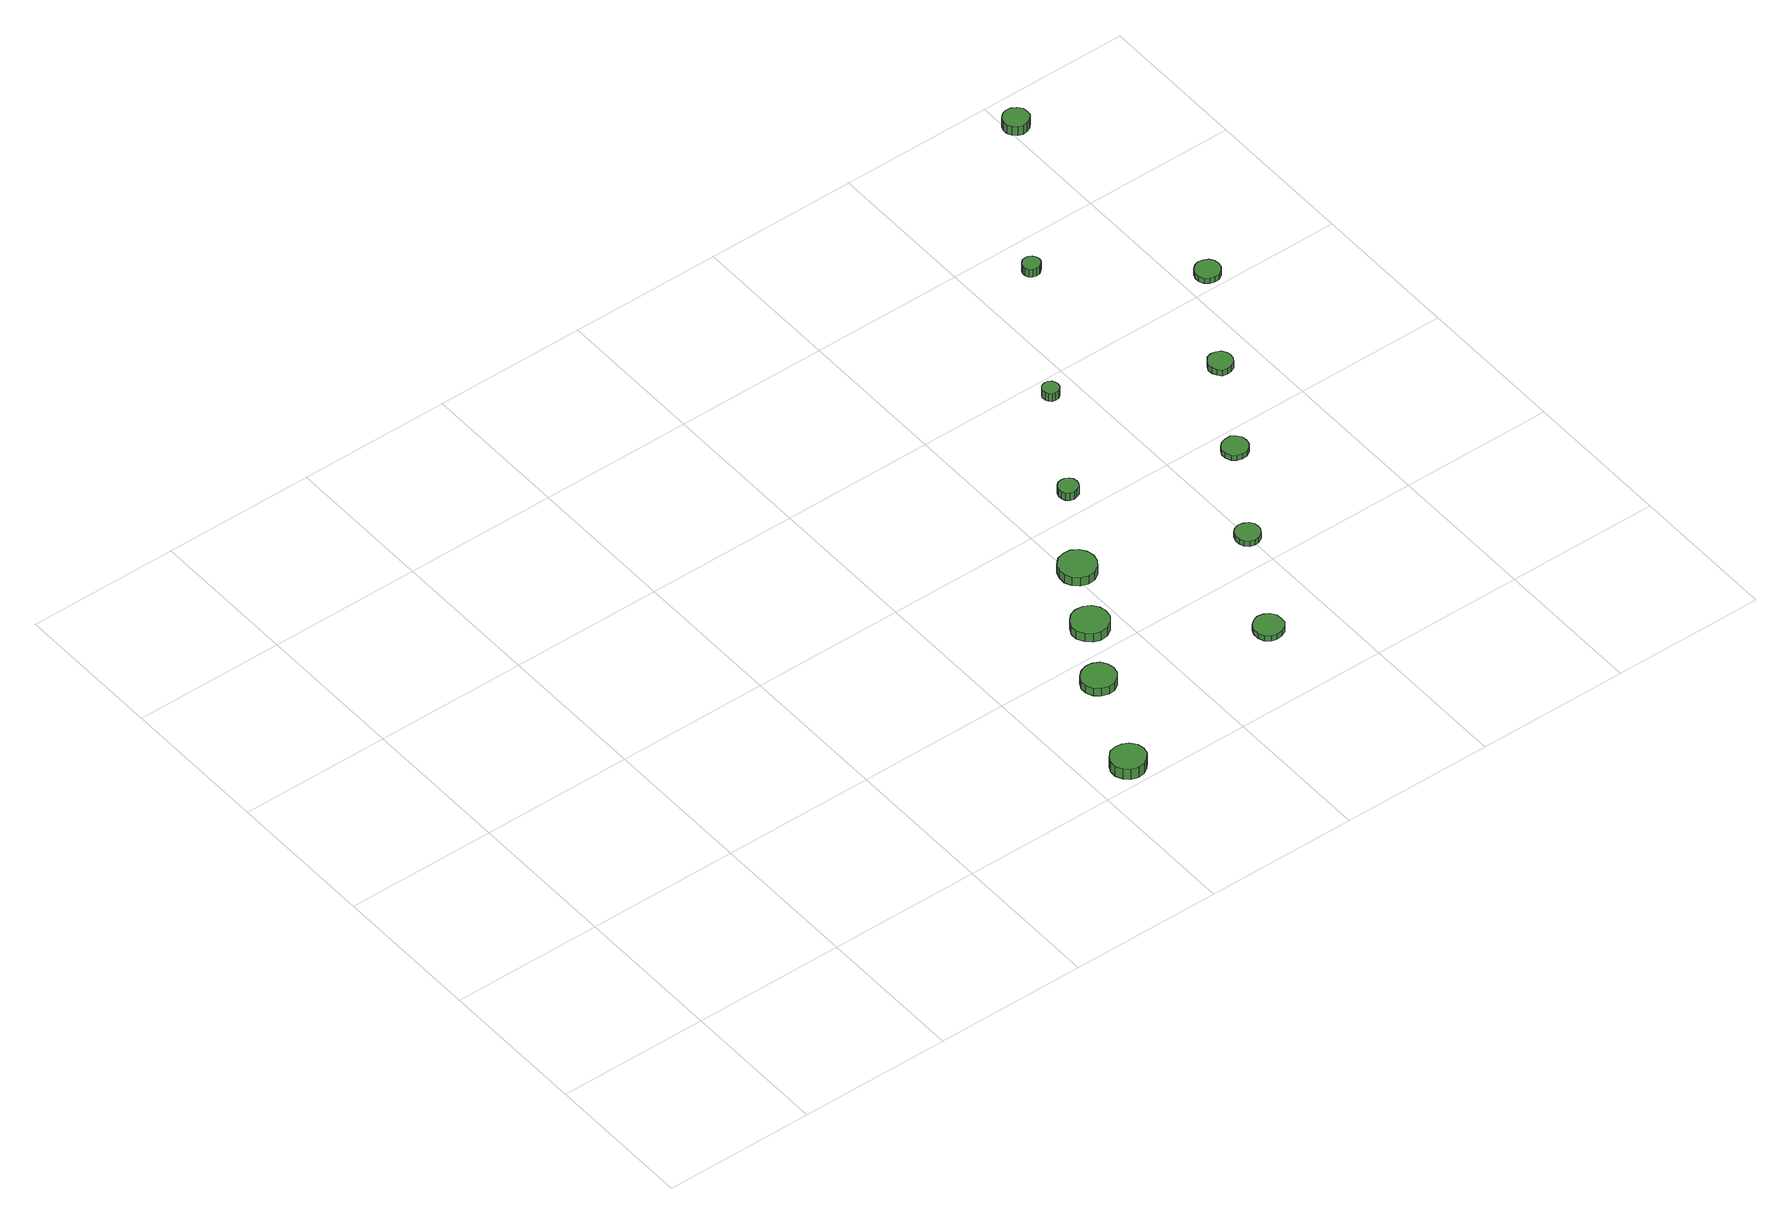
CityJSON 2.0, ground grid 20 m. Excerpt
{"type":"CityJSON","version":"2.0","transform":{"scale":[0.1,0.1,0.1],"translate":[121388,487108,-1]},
"CityObjects":{
"tree1":{"type":"SolitaryVegetationObject","attributes":{"function":"something"}},
"tree2":{"type":"SolitaryVegetationObject","attributes":{"function":"something"},"geometry":[{"type":"MultiSurface","lod":"1","boundaries":[[[0,1,2,3,4,5,6,7,8,9,10,11,12,13,14]],[[15,16,17,18,19,20,21,22,23,24,25,26,27,28,29]],[[0,29,28,1]],[[1,28,27,2]],[[2,27,26,3]],[[3,26,25,4]],[[4,25,24,5]],[[5,24,23,6]],[[6,23,22,7]],[[7,22,21,8]],[[8,21,20,9]],[[9,20,19,10]],[[10,19,18,11]],[[11,18,17,12]],[[12,17,16,13]],[[13,16,15,14]],[[14,15,29,0]]]}]},
"tree3":{"type":"SolitaryVegetationObject","attributes":{"function":"something"},"geometry":[{"type":"MultiSurface","lod":"1","boundaries":[[[30,31,32,33,34,35,36,37,38,39,40,41,42,43,44]],[[45,46,47,48,49,50,51,52,53,54,55,56,57,58,59]],[[30,59,58,31]],[[31,58,57,32]],[[32,57,56,33]],[[33,56,55,34]],[[34,55,54,35]],[[35,54,53,36]],[[36,53,52,37]],[[37,52,51,38]],[[38,51,50,39]],[[39,50,49,40]],[[40,49,48,41]],[[41,48,47,42]],[[42,47,46,43]],[[43,46,45,44]],[[44,45,59,30]]]}]},
"tree4":{"type":"SolitaryVegetationObject","attributes":{"function":"something"},"geometry":[{"type":"MultiSurface","lod":"1","boundaries":[[[60,61,62,63,64,65,66,67,68,69,70,71,72,73,74]],[[75,76,77,78,79,80,81,82,83,84,85,86,87,88,89]],[[60,89,88,61]],[[61,88,87,62]],[[62,87,86,63]],[[63,86,85,64]],[[64,85,84,65]],[[65,84,83,66]],[[66,83,82,67]],[[67,82,81,68]],[[68,81,80,69]],[[69,80,79,70]],[[70,79,78,71]],[[71,78,77,72]],[[72,77,76,73]],[[73,76,75,74]],[[74,75,89,60]]]}]},
"tree5":{"type":"SolitaryVegetationObject","attributes":{"function":"something"},"geometry":[{"type":"MultiSurface","lod":"1","boundaries":[[[90,91,92,93,94,95,96,97,98,99,100,101,102,103,104]],[[105,106,107,108,109,110,111,112,113,114,115,116,117,118,119]],[[90,119,118,91]],[[91,118,117,92]],[[92,117,116,93]],[[93,116,115,94]],[[94,115,114,95]],[[95,114,113,96]],[[96,113,112,97]],[[97,112,111,98]],[[98,111,110,99]],[[99,110,109,100]],[[100,109,108,101]],[[101,108,107,102]],[[102,107,106,103]],[[103,106,105,104]],[[104,105,119,90]]]}]},
"tree6":{"type":"SolitaryVegetationObject","attributes":{"function":"something"},"geometry":[{"type":"MultiSurface","lod":"1","boundaries":[[[120,121,122,123,124,125,126,127,128,129,130,131,132,133,134]],[[135,136,137,138,139,140,141,142,143,144,145,146,147,148,149]],[[120,149,148,121]],[[121,148,147,122]],[[122,147,146,123]],[[123,146,145,124]],[[124,145,144,125]],[[125,144,143,126]],[[126,143,142,127]],[[127,142,141,128]],[[128,141,140,129]],[[129,140,139,130]],[[130,139,138,131]],[[131,138,137,132]],[[132,137,136,133]],[[133,136,135,134]],[[134,135,149,120]]]}]},
"tree7":{"type":"SolitaryVegetationObject","attributes":{"function":"something"},"geometry":[{"type":"MultiSurface","lod":"1","boundaries":[[[150,151,152,153,154,155,156,157,158,159,160,161,162,163,164]],[[165,166,167,168,169,170,171,172,173,174,175,176,177,178,179]],[[150,179,178,151]],[[151,178,177,152]],[[152,177,176,153]],[[153,176,175,154]],[[154,175,174,155]],[[155,174,173,156]],[[156,173,172,157]],[[157,172,171,158]],[[158,171,170,159]],[[159,170,169,160]],[[160,169,168,161]],[[161,168,167,162]],[[162,167,166,163]],[[163,166,165,164]],[[164,165,179,150]]]}]},
"tree8":{"type":"SolitaryVegetationObject","attributes":{"function":"something"},"geometry":[{"type":"MultiSurface","lod":"1","boundaries":[[[180,181,182,183,184,185,186,187,188,189,190,191,192,193,194]],[[195,196,197,198,199,200,201,202,203,204,205,206,207,208,209]],[[180,209,208,181]],[[181,208,207,182]],[[182,207,206,183]],[[183,206,205,184]],[[184,205,204,185]],[[185,204,203,186]],[[186,203,202,187]],[[187,202,201,188]],[[188,201,200,189]],[[189,200,199,190]],[[190,199,198,191]],[[191,198,197,192]],[[192,197,196,193]],[[193,196,195,194]],[[194,195,209,180]]]}]},
"tree9":{"type":"SolitaryVegetationObject","attributes":{"function":"something"},"geometry":[{"type":"MultiSurface","lod":"1","boundaries":[[[210,211,212,213,214,215,216,217,218,219,220,221,222,223,224]],[[225,226,227,228,229,230,231,232,233,234,235,236,237,238,239]],[[210,239,238,211]],[[211,238,237,212]],[[212,237,236,213]],[[213,236,235,214]],[[214,235,234,215]],[[215,234,233,216]],[[216,233,232,217]],[[217,232,231,218]],[[218,231,230,219]],[[219,230,229,220]],[[220,229,228,221]],[[221,228,227,222]],[[222,227,226,223]],[[223,226,225,224]],[[224,225,239,210]]]}]},
"tree10":{"type":"SolitaryVegetationObject","attributes":{"function":"something"},"geometry":[{"type":"MultiSurface","lod":"1","boundaries":[[[240,241,242,243,244,245,246,247,248,249,250,251,252,253,254]],[[255,256,257,258,259,260,261,262,263,264,265,266,267,268,269]],[[240,269,268,241]],[[241,268,267,242]],[[242,267,266,243]],[[243,266,265,244]],[[244,265,264,245]],[[245,264,263,246]],[[246,263,262,247]],[[247,262,261,248]],[[248,261,260,249]],[[249,260,259,250]],[[250,259,258,251]],[[251,258,257,252]],[[252,257,256,253]],[[253,256,255,254]],[[254,255,269,240]]]}]},
"tree11":{"type":"SolitaryVegetationObject","attributes":{"function":"something"},"geometry":[{"type":"MultiSurface","lod":"1","boundaries":[[[270,271,272,273,274,275,276,277,278,279,280,281,282,283,284]],[[285,286,287,288,289,290,291,292,293,294,295,296,297,298,299]],[[270,299,298,271]],[[271,298,297,272]],[[272,297,296,273]],[[273,296,295,274]],[[274,295,294,275]],[[275,294,293,276]],[[276,293,292,277]],[[277,292,291,278]],[[278,291,290,279]],[[279,290,289,280]],[[280,289,288,281]],[[281,288,287,282]],[[282,287,286,283]],[[283,286,285,284]],[[284,285,299,270]]]}]},
"tree12":{"type":"SolitaryVegetationObject","attributes":{"function":"something"},"geometry":[{"type":"MultiSurface","lod":"1","boundaries":[[[300,301,302,303,304,305,306,307,308,309,310,311,312,313,314]],[[315,316,317,318,319,320,321,322,323,324,325,326,327,328,329]],[[300,329,328,301]],[[301,328,327,302]],[[302,327,326,303]],[[303,326,325,304]],[[304,325,324,305]],[[305,324,323,306]],[[306,323,322,307]],[[307,322,321,308]],[[308,321,320,309]],[[309,320,319,310]],[[310,319,318,311]],[[311,318,317,312]],[[312,317,316,313]],[[313,316,315,314]],[[314,315,329,300]]]}]},
"tree13":{"type":"SolitaryVegetationObject","attributes":{"function":"something"},"geometry":[{"type":"MultiSurface","lod":"1","boundaries":[[[330,331,332,333,334,335,336,337,338,339,340,341,342,343,344]],[[345,346,347,348,349,350,351,352,353,354,355,356,357,358,359]],[[330,359,358,331]],[[331,358,357,332]],[[332,357,356,333]],[[333,356,355,334]],[[334,355,354,335]],[[335,354,353,336]],[[336,353,352,337]],[[337,352,351,338]],[[338,351,350,339]],[[339,350,349,340]],[[340,349,348,341]],[[341,348,347,342]],[[342,347,346,343]],[[343,346,345,344]],[[344,345,359,330]]]}]},
"tree14":{"type":"SolitaryVegetationObject","attributes":{"function":"something"},"geometry":[{"type":"MultiSurface","lod":"1","boundaries":[[[360,361,362,363,364,365,366,367,368,369,370,371,372,373,374]],[[375,376,377,378,379,380,381,382,383,384,385,386,387,388,389]],[[360,389,388,361]],[[361,388,387,362]],[[362,387,386,363]],[[363,386,385,364]],[[364,385,384,365]],[[365,384,383,366]],[[366,383,382,367]],[[367,382,381,368]],[[368,381,380,369]],[[369,380,379,370]],[[370,379,378,371]],[[371,378,377,372]],[[372,377,376,373]],[[373,376,375,374]],[[374,375,389,360]]]}]}
},
"vertices":[
[677,30,22],[675,39,22],[669,47,22],[661,51,22],[652,52,22],[643,50,22],[636,43,22],[632,35,22],[632,26,22],[636,17,22],[643,11,22],[652,8,22],[661,9,22],[669,14,22],[675,21,22],[675,21,6],[669,14,6],[661,9,6],[652,8,6],[643,11,6],[636,17,6],[632,26,6],[632,35,6],[636,43,6],[643,50,6],[652,52,6],[661,51,6],[669,47,6],[675,39,6],[677,30,6],
[735,161,18],[733,170,18],[728,178,18],[720,182,18],[711,183,18],[702,180,18],[695,174,18],[691,166,18],[691,157,18],[695,148,18],[702,142,18],[711,139,18],[720,140,18],[728,145,18],[733,152,18],[733,152,6],[728,145,6],[720,140,6],[711,139,6],[702,142,6],[695,148,6],[691,157,6],[691,166,6],[695,174,6],[702,180,6],[711,183,6],[720,182,6],[728,178,6],[733,170,6],[735,161,6],
[786,240,19],[784,250,19],[778,258,19],[769,263,19],[759,264,19],[750,261,19],[743,254,19],[738,245,19],[738,235,19],[743,226,19],[750,219,19],[759,216,19],[769,217,19],[778,222,19],[784,230,19],[784,230,6],[778,222,6],[769,217,6],[759,216,6],[750,219,6],[743,226,6],[738,235,6],[738,245,6],[743,254,6],[750,261,6],[759,264,6],[769,263,6],[778,258,6],[784,250,6],[786,240,6],
[832,323,19],[830,333,19],[824,341,19],[816,346,19],[806,347,19],[796,344,19],[789,337,19],[785,328,19],[785,318,19],[789,309,19],[796,302,19],[806,299,19],[816,300,19],[824,305,19],[830,313,19],[830,313,6],[824,305,6],[816,300,6],[806,299,6],[796,302,6],[789,309,6],[785,318,6],[785,328,6],[789,337,6],[796,344,6],[806,347,6],[816,346,6],[824,341,6],[830,333,6],[832,323,6],
[942,110,14],[941,117,14],[936,124,14],[929,128,14],[921,129,14],[914,126,14],[908,121,14],[905,114,14],[905,106,14],[908,98,14],[914,93,14],[921,91,14],[929,92,14],[936,95,14],[941,102,14],[941,102,6],[936,95,6],[929,92,6],[921,91,6],[914,93,6],[908,98,6],[905,106,6],[905,114,6],[908,121,6],[914,126,6],[921,129,6],[929,128,6],[936,124,6],[941,117,6],[942,110,6],
[894,434,18],[893,439,18],[890,443,18],[885,446,18],[880,446,18],[875,445,18],[871,441,18],[869,436,18],[869,431,18],[871,426,18],[875,423,18],[880,421,18],[885,422,18],[890,424,18],[893,429,18],[893,429,6],[890,424,6],[885,422,6],[880,421,6],[875,423,6],[871,426,6],[869,431,6],[869,436,6],[871,441,6],[875,445,6],[880,446,6],[885,446,6],[890,443,6],[893,439,6],[894,434,6],
[1016,247,14],[1015,254,14],[1011,259,14],[1005,262,14],[999,263,14],[992,261,14],[987,257,14],[985,250,14],[985,244,14],[987,238,14],[992,233,14],[999,231,14],[1005,232,14],[1011,235,14],[1015,241,14],[1015,241,6],[1011,235,6],[1005,232,6],[999,231,6],[992,233,6],[987,238,6],[985,244,6],[985,250,6],[987,257,6],[992,261,6],[999,263,6],[1005,262,6],[1011,259,6],[1015,254,6],[1016,247,6],
[977,576,18],[976,580,18],[974,583,18],[970,586,18],[965,586,18],[961,585,18],[958,582,18],[956,578,18],[956,573,18],[958,569,18],[961,566,18],[965,565,18],[970,565,18],[974,568,18],[976,571,18],[976,571,6],[974,568,6],[970,565,6],[965,565,6],[961,566,6],[958,569,6],[956,573,6],[956,578,6],[958,582,6],[961,585,6],[965,586,6],[970,586,6],[974,583,6],[976,580,6],[977,576,6],
[1094,370,14],[1093,377,14],[1089,382,14],[1083,386,14],[1076,386,14],[1069,384,14],[1064,380,14],[1061,374,14],[1061,367,14],[1064,360,14],[1069,356,14],[1076,354,14],[1083,354,14],[1089,358,14],[1093,363,14],[1093,363,6],[1089,358,6],[1083,354,6],[1076,354,6],[1069,356,6],[1064,360,6],[1061,367,6],[1061,374,6],[1064,380,6],[1069,384,6],[1076,386,6],[1083,386,6],[1089,382,6],[1093,377,6],[1094,370,6],
[1167,492,15],[1166,498,15],[1162,504,15],[1156,507,15],[1150,508,15],[1143,506,15],[1139,501,15],[1136,495,15],[1136,489,15],[1139,483,15],[1143,478,15],[1150,476,15],[1156,477,15],[1162,480,15],[1166,486,15],[1166,486,6],[1162,480,6],[1156,477,6],[1150,476,6],[1143,478,6],[1139,483,6],[1136,489,6],[1136,495,6],[1139,501,6],[1143,506,6],[1150,508,6],[1156,507,6],[1162,504,6],[1166,498,6],[1167,492,6],
[1089,754,18],[1088,758,18],[1085,762,18],[1081,765,18],[1076,765,18],[1072,764,18],[1068,760,18],[1066,756,18],[1066,752,18],[1068,747,18],[1072,744,18],[1076,743,18],[1081,743,18],[1085,746,18],[1088,749,18],[1088,749,6],[1085,746,6],[1081,743,6],[1076,743,6],[1072,744,6],[1068,747,6],[1066,752,6],[1066,756,6],[1068,760,6],[1072,764,6],[1076,765,6],[1081,765,6],[1085,762,6],[1088,758,6],[1089,754,6],
[1251,623,14],[1250,629,14],[1246,635,14],[1240,638,14],[1233,639,14],[1227,637,14],[1222,632,14],[1219,626,14],[1219,619,14],[1222,613,14],[1227,609,14],[1233,607,14],[1240,607,14],[1246,611,14],[1250,616,14],[1250,616,6],[1246,611,6],[1240,607,6],[1233,607,6],[1227,609,6],[1222,613,6],[1219,619,6],[1219,626,6],[1222,632,6],[1227,637,6],[1233,639,6],[1240,638,6],[1246,635,6],[1250,629,6],[1251,623,6],
[1229,956,20],[1228,962,20],[1223,968,20],[1217,971,20],[1210,972,20],[1204,970,20],[1199,965,20],[1196,959,20],[1196,952,20],[1199,946,20],[1204,941,20],[1210,939,20],[1217,940,20],[1223,943,20],[1228,949,20],[1228,949,6],[1223,943,6],[1217,940,6],[1210,939,6],[1204,941,6],[1199,946,6],[1196,952,6],[1196,959,6],[1199,965,6],[1204,970,6],[1210,972,6],[1217,971,6],[1223,968,6],[1228,962,6],[1229,956,6]
]}
